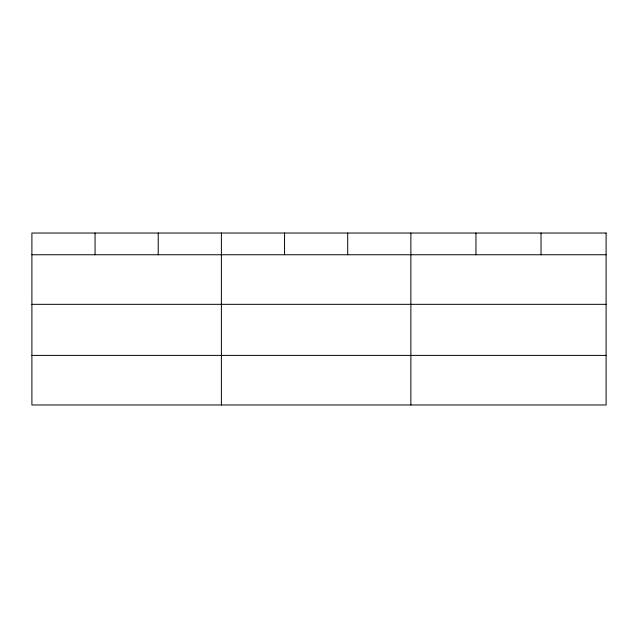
<?xml version="1.0" encoding="UTF-8"?>
<svg xmlns="http://www.w3.org/2000/svg" width="638" height="638" viewBox="0 0 638 638"><rect width="100%" height="100%" fill="white"/><g stroke="black" fill="none" stroke-linecap="round" stroke-linejoin="round"><path stroke-width="0.96" d="M31.9 254.753L606.1 254.753M31.9 304.326L606.1 304.326M31.9 355.398L606.1 355.398M541.024 233.029L541.024 254.753M475.948 233.029L475.948 254.753M410.872 233.029L410.872 404.971M347.71 233.029L347.71 254.753M284.548 233.029L284.548 254.753M221.386 233.029L221.386 404.971M158.224 233.029L158.224 254.753M95.062 233.029L95.062 254.753M606.1 233.029L31.9 233.029L31.9 404.971L606.1 404.971L606.1 233.029"/></g></svg>
